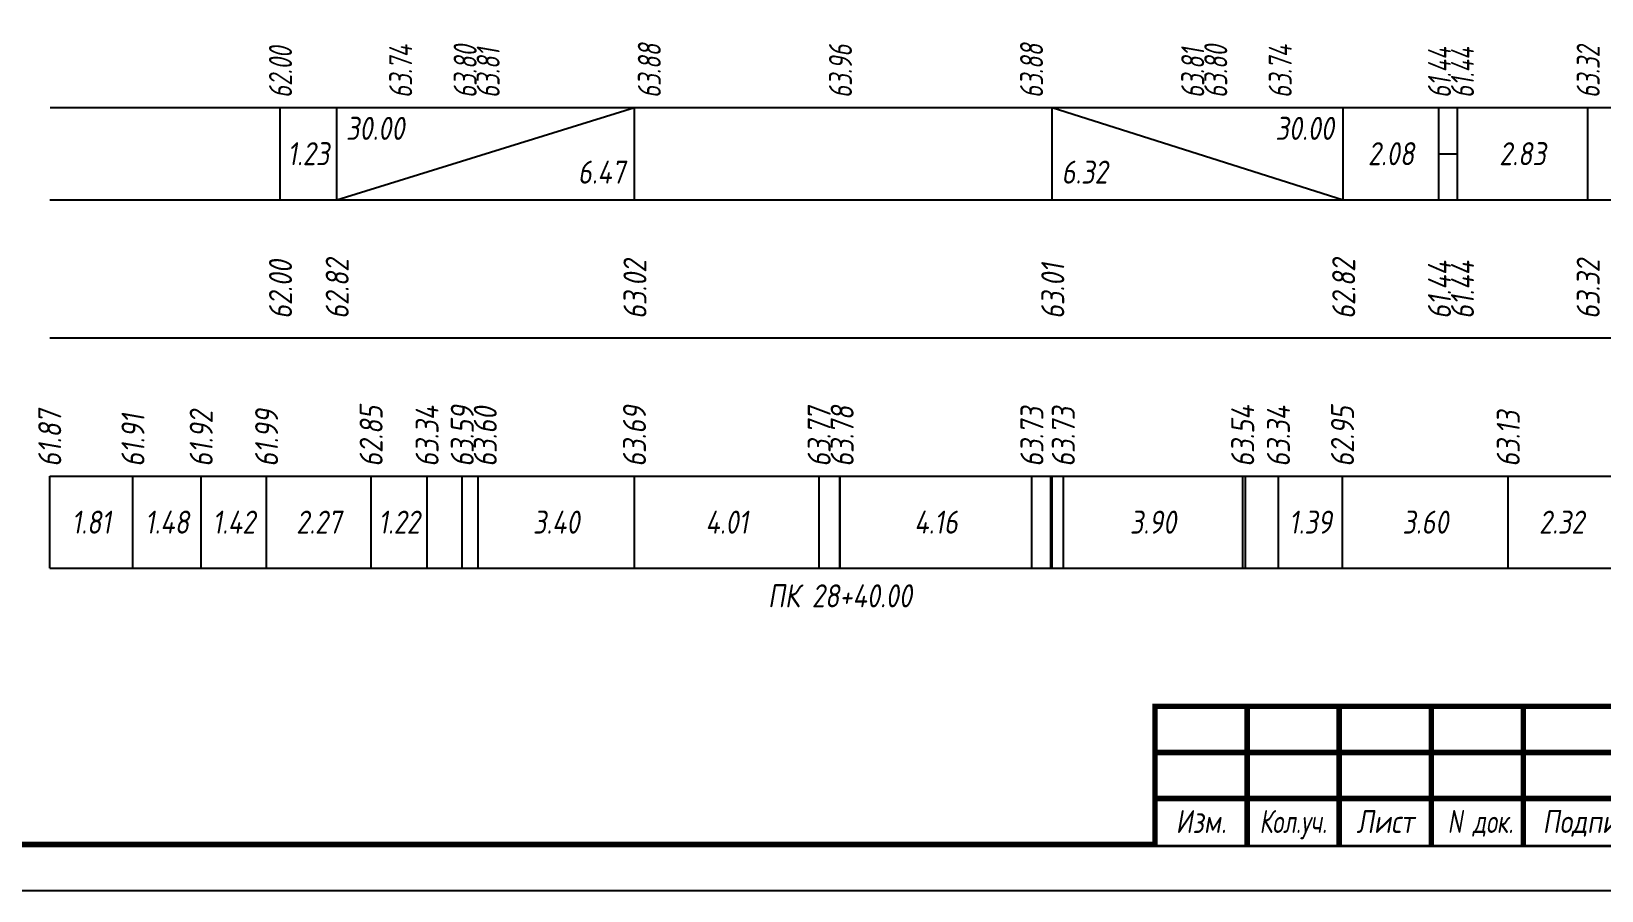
# Model space of a CAD drawing. Extents: x -717 to 1451, y -133302 to 233.
# Drawn here: x 78 to 248.4, y -44579.4 to -44486.1 of the extents above; entities that cross this region are included whole.
import ezdxf
from ezdxf.enums import TextEntityAlignment as Align

# ---------------------------------------------------------------- set-up
doc = ezdxf.new("R2010")
doc.units = 0
for name, color, linetype in [('Зарамочное оформление', 7, 'Continuous'), ('Код_510', 7, 'Continuous'), ('Код_514', 1, 'Continuous'), ('Код_516', 1, 'Continuous'), ('Подписи поперечников', 7, 'Continuous'), ('Таблица', 7, 'Continuous')]:
    doc.layers.add(name, color=color, linetype=linetype)
doc.styles.add('М', font='romand.shx', dxfattribs={"width": 0.8, "oblique": 10, "height": 2.5})

# ---------------------------------------------------------------- blocks, each defined once
blk = doc.blocks.new('Штамп')
at = {"linetype": 'Continuous'}
blk.add_wipeout([(199.95, -411.25), (384.95, -411.25), (384.95, -426.25), (199.95, -426.25)], dxfattribs=at).dxf.layer = 'Зарамочное оформление'
at = {"layer": 'Зарамочное оформление', "linetype": 'Continuous', "lineweight": -3, "const_width": 0.6, "flags": 128}
for points in [[(199.95, -426.25), (199.95, -411.25), (384.95, -411.25)], [(209.95, -411.25), (209.95, -426.25)], [(219.95, -411.25), (219.95, -426.25)], [(229.95, -411.25), (229.95, -426.25)], [(239.95, -411.25), (239.95, -426.25)], [(199.95, -416.25), (264.95, -416.25)], [(199.95, -421.25), (264.95, -421.25)]]:
    blk.add_lwpolyline(points, dxfattribs=at)
at = {"layer": 'Зарамочное оформление', "linetype": 'Continuous', "style": 'М', "oblique": 10}
for s, width, p in [('Изм.', 0.8, (204.95, -423.75)), ('Кол.уч.', 0.7, (214.95, -423.75)), ('Лист', 0.8, (224.95, -423.75)), ('N док.', 0.7, (235.28, -423.75)), ('Подпись', 0.8, (247.45, -423.75))]:
    blk.add_text(s, height=2.5, dxfattribs=dict(at, width=width)).set_placement(p, align=Align.MIDDLE_CENTER)
blk = doc.blocks.new('шифр')
blk.add_blockref('Штамп', (0, -44208))

msp = doc.modelspace()

# ---------------------------------------------------------------- linework, layer by layer
at = {"flags": 128}
msp.add_lwpolyline([(-30.054, -44579.421), (389.946, -44579.421), (389.946, -44282.421), (-30.054, -44282.421)], close=True, dxfattribs=at)
at = {"const_width": 0.6, "flags": 128}
msp.add_lwpolyline([(-10.054, -44574.421), (384.946, -44574.421), (384.946, -44287.421), (-10.054, -44287.421)], close=True, dxfattribs=at)
at = {"layer": 'Код_510'}
for p, q in [((79.946, -44544.421), (79.946, -44534.421)), ((88.982, -44544.421), (88.982, -44534.421)), ((96.391, -44544.421), (96.391, -44534.421)), ((103.493, -44544.421), (103.493, -44534.421)), ((114.838, -44544.421), (114.838, -44534.421)), ((120.916, -44544.421), (120.916, -44534.421)), ((124.736, -44544.421), (124.736, -44534.421)), ((126.444, -44544.421), (126.444, -44534.421)), ((143.434, -44544.421), (143.434, -44534.421)), ((163.487, -44544.421), (163.487, -44534.421)), ((165.719, -44544.421), (165.719, -44534.421)), ((165.764, -44544.421), (165.764, -44534.421)), ((186.588, -44544.421), (186.588, -44534.421)), ((188.628, -44544.421), (188.628, -44534.421)), ((188.798, -44544.421), (188.798, -44534.421)), ((190, -44544.421), (190, -44534.421)), ((209.475, -44544.421), (209.475, -44534.421)), ((209.761, -44544.421), (209.761, -44534.421)), ((213.355, -44544.421), (213.355, -44534.421)), ((220.309, -44544.421), (220.309, -44534.421)), ((238.307, -44544.421), (238.307, -44534.421))]:
    msp.add_line(p, q, dxfattribs=at)
at = {"layer": 'Код_516'}
for p, q in [((104.946, -44504.421), (104.946, -44494.421)), ((111.103, -44504.421), (111.103, -44494.421)), ((111.103, -44504.421), (143.434, -44494.421)), ((143.434, -44504.421), (143.434, -44494.421)), ((188.798, -44504.421), (188.798, -44494.421)), ((188.798, -44494.421), (220.386, -44504.421)), ((220.386, -44504.421), (220.386, -44494.421)), ((230.783, -44504.421), (230.783, -44494.421)), ((232.783, -44504.421), (232.783, -44494.421)), ((246.933, -44504.421), (246.933, -44494.421)), ((230.783, -44499.421), (232.783, -44499.421))]:
    msp.add_line(p, q, dxfattribs=at)
at = {"layer": 'Таблица'}
for p, q in [((80, -44494.421), (271.987, -44494.421)), ((79.946, -44504.421), (271.933, -44504.421)), ((79.946, -44519.421), (271.933, -44519.421)), ((79.946, -44534.421), (271.933, -44534.421)), ((79.946, -44544.421), (271.933, -44544.421))]:
    msp.add_line(p, q, dxfattribs=at)

# ---------------------------------------------------------------- texts
at = {"layer": 'Код_510', "style": 'М', "oblique": 10, "width": 0.8}
for s, p in [('62.85', (114.838, -44533.421)), ('61.87', (79.946, -44533.421)), ('61.91', (88.982, -44533.421)), ('61.92', (96.391, -44533.421)), ('61.99', (103.493, -44533.421)), ('63.34', (120.916, -44533.421)), ('63.59', (124.736, -44533.421)), ('63.60', (127.236, -44533.421)), ('63.69', (143.434, -44533.421)), ('63.77', (163.487, -44533.421)), ('63.78', (165.987, -44533.421)), ('63.73', (186.588, -44533.421)), ('63.73', (190, -44533.421)), ('63.54', (209.475, -44533.421)), ('63.34', (213.355, -44533.421)), ('62.95', (220.309, -44533.421)), ('63.13', (238.307, -44533.421))]:
    msp.add_text(s, height=2.5, rotation=90, dxfattribs=at).set_placement(p, align=Align.MIDDLE_LEFT)
for s, p in [('1.81', (84.464, -44539.421)), ('1.48', (92.687, -44539.421)), ('1.42', (99.942, -44539.421)), ('2.27', (109.165, -44539.421)), ('1.22', (117.877, -44539.421)), ('3.40', (134.939, -44539.421)), ('4.01', (153.461, -44539.421)), ('4.16', (176.176, -44539.421)), ('3.90', (199.738, -44539.421)), ('1.39', (216.832, -44539.421)), ('3.60', (229.308, -44539.421)), ('2.32', (244.106, -44539.421))]:
    msp.add_text(s, height=2.5, dxfattribs=at).set_placement(p, align=Align.MIDDLE_CENTER)
at = {"layer": 'Код_514', "style": 'М', "oblique": 10, "width": 0.7}
for s, p in [('63.88', (145.049, -44493.382)), ('63.88', (186.549, -44493.382)), ('62.00', (105, -44493.382)), ('63.74', (118.049, -44493.382)), ('63.80', (125.049, -44493.382)), ('63.81', (127.549, -44493.382)), ('63.96', (165.799, -44493.382)), ('63.81', (204.049, -44493.382)), ('63.80', (206.549, -44493.382)), ('63.74', (213.549, -44493.382)), ('61.44', (230.838, -44493.382)), ('61.44', (233.338, -44493.382)), ('63.32', (246.987, -44493.382))]:
    msp.add_text(s, height=2.5, rotation=90, dxfattribs=at).set_placement(p, align=Align.MIDDLE_LEFT)
at = {"layer": 'Код_516', "style": 'М', "oblique": 10, "width": 0.8}
msp.add_text('30.00', height=2.5, dxfattribs=at).set_placement((112.103, -44495.421), align=Align.TOP_LEFT)
msp.add_text('30.00', height=2.5, dxfattribs=at).set_placement((219.386, -44495.421), align=Align.TOP_RIGHT)
for s, p in [('1.23', (108.024, -44499.421)), ('2.08', (225.584, -44499.421)), ('2.83', (239.858, -44499.421))]:
    msp.add_text(s, height=2.5, dxfattribs=at).set_placement(p, align=Align.MIDDLE_CENTER)
msp.add_text('6.47', height=2.5, dxfattribs=at).set_placement((142.434, -44503.421), align=Align.BOTTOM_RIGHT)
msp.add_text('6.32', height=2.5, dxfattribs=at).set_placement((189.798, -44503.421), align=Align.BOTTOM_LEFT)
for s, p in [('62.00', (105, -44517.371)), ('62.82', (111.157, -44517.371)), ('63.02', (143.489, -44517.371)), ('63.01', (188.852, -44517.371)), ('62.82', (220.44, -44517.371)), ('61.44', (230.838, -44517.371)), ('61.44', (233.338, -44517.371)), ('63.32', (246.987, -44517.371))]:
    msp.add_text(s, height=2.5, rotation=90, dxfattribs=at).set_placement(p, align=Align.MIDDLE_LEFT)
at = {"layer": 'Подписи поперечников', "style": 'М', "oblique": 10, "width": 0.8}
msp.add_text('ПК 28+40.00', height=2.5, dxfattribs=at).set_placement((165.744, -44549.421), align=Align.BOTTOM_CENTER)

# ---------------------------------------------------------------- next in the draw order: block references
msp.add_blockref('шифр', (0, 59.829))

doc.saveas('drawing.dxf')
